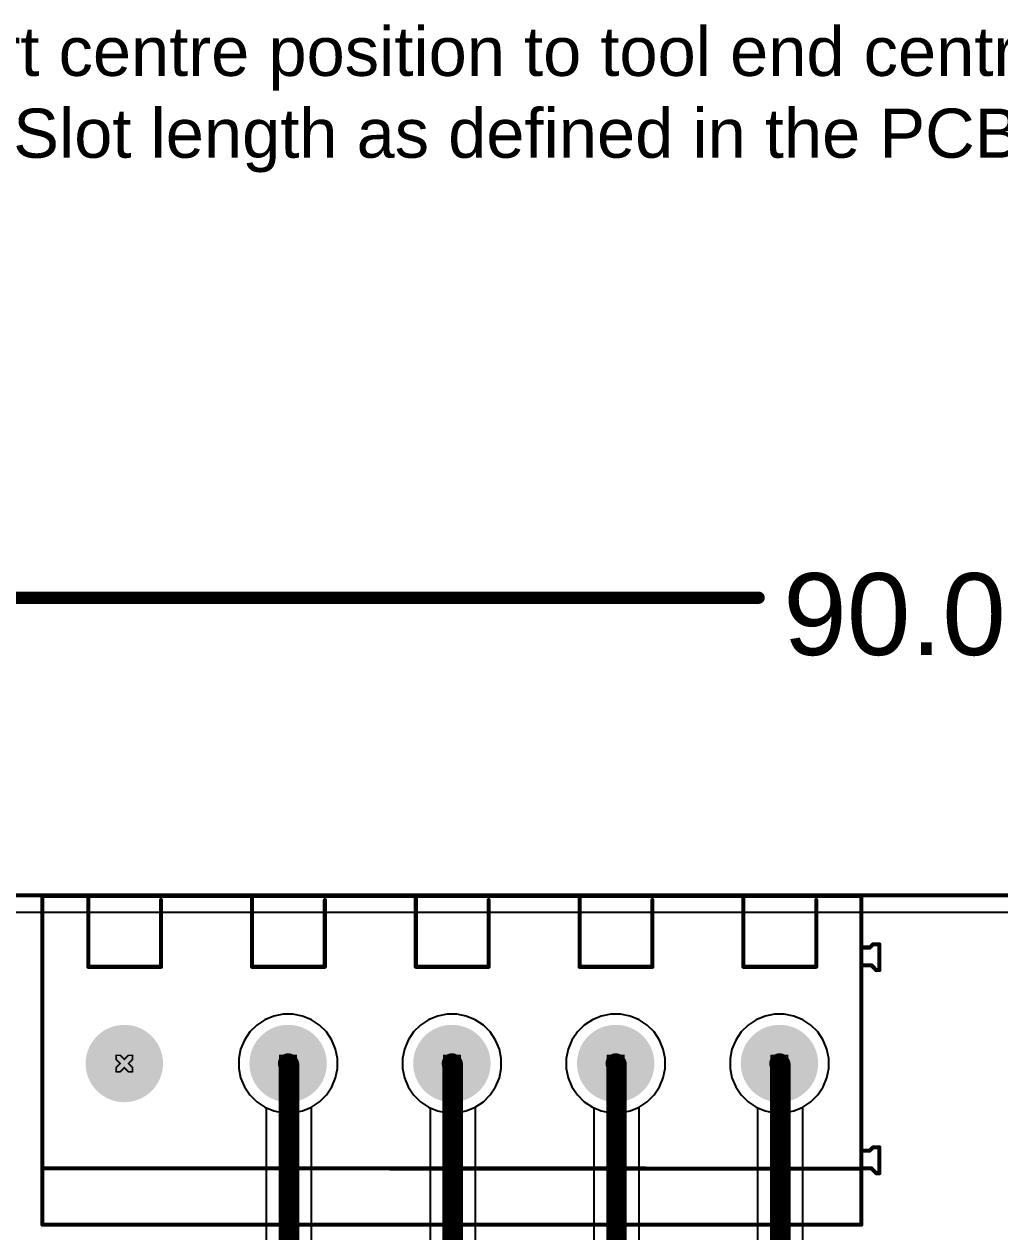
# Model space of a CAD drawing. Header units: inches. Extents: x -3 to 195, y 0 to 199.
# Drawn here: x 0.49 to 1.681, y 4.313 to 5.788 of the extents above; entities that cross this region are included whole.
import ezdxf

# ---------------------------------------------------------------- set-up
doc = ezdxf.new("R2010")
doc.units = ezdxf.units.IN
doc.header["$MEASUREMENT"] = 0
for name, color, linetype in [('Board Outline', 216, 'Continuous'), ('Bottom Layer', 5, 'Continuous'), ('Bottom Solder', 6, 'Continuous'), ('Dimensions', 6, 'Continuous'), ('Drill Drawing', 1, 'Continuous'), ('Multi-Layer', 9, 'Continuous'), ('Pad Holes', 156, 'Continuous'), ('Top Layer', 1, 'Continuous'), ('Top Overlay', 2, 'Continuous'), ('Top Solder', 216, 'Continuous')]:
    doc.layers.add(name, color=color, linetype=linetype)
doc.styles.add('Arial', font='', dxfattribs={"height": 0.2})
doc.styles.get('Arial').set_extended_font_data('Arial')

# ---------------------------------------------------------------- blocks, each defined once
blk = doc.blocks.new('DB128V_5_08_5P_GN_S_4')
at = {"layer": 'Bottom Layer'}
h = blk.add_hatch(color=5, dxfattribs=at)
edge = h.paths.add_edge_path()
edge.add_arc((-0.4, 0), 0.045276, 0, 360)
h = blk.add_hatch(color=5, dxfattribs=at)
edge = h.paths.add_edge_path()
edge.add_arc((-0.2, 0), 0.045276, 0, 360)
h = blk.add_hatch(color=5, dxfattribs=at)
edge = h.paths.add_edge_path()
edge.add_arc((0, 0), 0.045276, 0, 360)
h = blk.add_hatch(color=5, dxfattribs=at)
edge = h.paths.add_edge_path()
edge.add_arc((0.2, 0), 0.045276, 0, 360)
h = blk.add_hatch(color=5, dxfattribs=at)
edge = h.paths.add_edge_path()
edge.add_arc((0.4, 0), 0.045276, 0, 360)
at = {"layer": 'Bottom Solder'}
h = blk.add_hatch(color=6, dxfattribs=at)
edge = h.paths.add_edge_path()
edge.add_arc((-0.4, 0), 0.047245, 0, 360)
h = blk.add_hatch(color=6, dxfattribs=at)
edge = h.paths.add_edge_path()
edge.add_arc((-0.2, 0), 0.047245, 0, 360)
h = blk.add_hatch(color=6, dxfattribs=at)
edge = h.paths.add_edge_path()
edge.add_arc((0, 0), 0.047245, 0, 360)
h = blk.add_hatch(color=6, dxfattribs=at)
edge = h.paths.add_edge_path()
edge.add_arc((0.2, 0), 0.047245, 0, 360)
h = blk.add_hatch(color=6, dxfattribs=at)
edge = h.paths.add_edge_path()
edge.add_arc((0.4, 0), 0.047245, 0, 360)
at = {"layer": 'Multi-Layer'}
h = blk.add_hatch(color=9, dxfattribs=at)
edge = h.paths.add_edge_path()
edge.add_arc((-0.4, 0), 0.045276, 0, 360)
h = blk.add_hatch(color=9, dxfattribs=at)
edge = h.paths.add_edge_path()
edge.add_arc((-0.2, 0), 0.045276, 0, 360)
h = blk.add_hatch(color=9, dxfattribs=at)
edge = h.paths.add_edge_path()
edge.add_arc((0, 0), 0.045276, 0, 360)
h = blk.add_hatch(color=9, dxfattribs=at)
edge = h.paths.add_edge_path()
edge.add_arc((0.2, 0), 0.045276, 0, 360)
h = blk.add_hatch(color=9, dxfattribs=at)
edge = h.paths.add_edge_path()
edge.add_arc((0.4, 0), 0.045276, 0, 360)
at = {"layer": 'Pad Holes'}
h = blk.add_hatch(color=7, dxfattribs=at)
edge = h.paths.add_edge_path()
edge.add_arc((-0.4, 0), 0.029528, 0, 360)
h = blk.add_hatch(color=7, dxfattribs=at)
edge = h.paths.add_edge_path()
edge.add_arc((-0.2, 0), 0.029528, 0, 360)
h = blk.add_hatch(color=7, dxfattribs=at)
edge = h.paths.add_edge_path()
edge.add_arc((0, 0), 0.029528, 0, 360)
h = blk.add_hatch(color=7, dxfattribs=at)
edge = h.paths.add_edge_path()
edge.add_arc((0.2, 0), 0.029528, 0, 360)
h = blk.add_hatch(color=7, dxfattribs=at)
edge = h.paths.add_edge_path()
edge.add_arc((0.4, 0), 0.029528, 0, 360)
at = {"layer": 'Top Layer'}
h = blk.add_hatch(color=1, dxfattribs=at)
edge = h.paths.add_edge_path()
edge.add_arc((-0.4, 0), 0.045276, 0, 360)
h = blk.add_hatch(color=1, dxfattribs=at)
edge = h.paths.add_edge_path()
edge.add_arc((-0.2, 0), 0.045276, 0, 360)
h = blk.add_hatch(color=1, dxfattribs=at)
edge = h.paths.add_edge_path()
edge.add_arc((0, 0), 0.045276, 0, 360)
h = blk.add_hatch(color=1, dxfattribs=at)
edge = h.paths.add_edge_path()
edge.add_arc((0.2, 0), 0.045276, 0, 360)
h = blk.add_hatch(color=1, dxfattribs=at)
edge = h.paths.add_edge_path()
edge.add_arc((0.4, 0), 0.045276, 0, 360)
at = {"layer": 'Top Solder'}
h = blk.add_hatch(color=216, dxfattribs=at)
edge = h.paths.add_edge_path()
edge.add_arc((-0.4, 0), 0.047245, 0, 360)
h = blk.add_hatch(color=216, dxfattribs=at)
edge = h.paths.add_edge_path()
edge.add_arc((-0.2, 0), 0.047245, 0, 360)
h = blk.add_hatch(color=216, dxfattribs=at)
edge = h.paths.add_edge_path()
edge.add_arc((0, 0), 0.047245, 0, 360)
h = blk.add_hatch(color=216, dxfattribs=at)
edge = h.paths.add_edge_path()
edge.add_arc((0.2, 0), 0.047245, 0, 360)
h = blk.add_hatch(color=216, dxfattribs=at)
edge = h.paths.add_edge_path()
edge.add_arc((0.4, 0), 0.047245, 0, 360)
at = {"layer": 'Top Overlay'}
for points in [[(0.5, 0.196851, 0.005, 0.005, 0), (-0.5, 0.196851, 0.005, 0.005, 0)], [(-0.5, 0.19685, 0.005, 0.005, 0), (-0.5, -0.204725, 0.005, 0.005, 0)], [(0.5, 0.196851, 0.005, 0.005, 0), (0.5, -0.204724, 0.005, 0.005, 0)], [(-0.5181, 0.1339, 0.005, 0.005, 0), (-0.522, 0.1339, 0.005, 0.005, 0)], [(-0.522, 0.1339, 0.005, 0.005, 0), (-0.522, 0.1024, 0.005, 0.005, 0)], [(-0.5124, 0.1281, 0.005, 0.005, 0), (-0.5181, 0.1339, 0.005, 0.005, 0)], [(-0.5, 0.1281, 0.005, 0.005, 0), (-0.5124, 0.1281, 0.005, 0.005, 0)], [(0.499607, 0.127978, 0.005, 0.005, 0), (-0.500393, 0.128346, 0.005, 0.005, 0)], [(-0.5142, 0.1024, 0.005, 0.005, 0), (-0.522, 0.1024, 0.005, 0.005, 0)], [(-0.510237, 0.106299, 0.005, 0.005, 0), (-0.5142, 0.1024, 0.005, 0.005, 0)], [(-0.5, 0.1063, 0.005, 0.005, 0), (-0.510237, 0.106299, 0.005, 0.005, 0)], [(-0.5181, -0.114068, 0.005, 0.005, 0), (-0.522, -0.114068, 0.005, 0.005, 0)], [(-0.522, -0.114068, 0.005, 0.005, 0), (-0.522, -0.145568, 0.005, 0.005, 0)], [(-0.5124, -0.119868, 0.005, 0.005, 0), (-0.5181, -0.114068, 0.005, 0.005, 0)], [(-0.5, -0.119868, 0.005, 0.005, 0), (-0.5124, -0.119868, 0.005, 0.005, 0)], [(-0.444881, -0.11811, 0.005, 0.005, 0), (-0.444881, -0.199606, 0.005, 0.005, 0)], [(-0.355905, -0.11811, 0.005, 0.005, 0), (-0.444881, -0.11811, 0.005, 0.005, 0)], [(-0.355905, -0.11811, 0.005, 0.005, 0), (-0.355905, -0.204724, 0.005, 0.005, 0)], [(-0.244881, -0.11811, 0.005, 0.005, 0), (-0.244881, -0.199606, 0.005, 0.005, 0)], [(-0.155905, -0.11811, 0.005, 0.005, 0), (-0.244881, -0.11811, 0.005, 0.005, 0)], [(-0.155905, -0.11811, 0.005, 0.005, 0), (-0.155905, -0.204724, 0.005, 0.005, 0)], [(-0.044878, -0.11811, 0.005, 0.005, 0), (-0.044878, -0.199606, 0.005, 0.005, 0)], [(0.044098, -0.11811, 0.005, 0.005, 0), (-0.044878, -0.11811, 0.005, 0.005, 0)], [(0.044098, -0.11811, 0.005, 0.005, 0), (0.044098, -0.204724, 0.005, 0.005, 0)], [(0.155119, -0.11811, 0.005, 0.005, 0), (0.155119, -0.199606, 0.005, 0.005, 0)], [(0.244095, -0.11811, 0.005, 0.005, 0), (0.155119, -0.11811, 0.005, 0.005, 0)], [(0.244095, -0.11811, 0.005, 0.005, 0), (0.244095, -0.204724, 0.005, 0.005, 0)], [(0.35512, -0.11811, 0.005, 0.005, 0), (0.35512, -0.199606, 0.005, 0.005, 0)], [(0.444096, -0.11811, 0.005, 0.005, 0), (0.35512, -0.11811, 0.005, 0.005, 0)], [(0.444096, -0.11811, 0.005, 0.005, 0), (0.444096, -0.204724, 0.005, 0.005, 0)], [(-0.5142, -0.145568, 0.005, 0.005, 0), (-0.522, -0.145568, 0.005, 0.005, 0)], [(-0.510237, -0.141669, 0.005, 0.005, 0), (-0.5142, -0.145568, 0.005, 0.005, 0)], [(-0.5, -0.141668, 0.005, 0.005, 0), (-0.510237, -0.141669, 0.005, 0.005, 0)], [(-0.5, -0.141668, 0.005, 0.005, 0), (-0.502363, -0.141732, 0.005, 0.005, 0)], [(0.5, -0.204724, 0.005, 0.005, 0), (-0.5, -0.204724, 0.005, 0.005, 0)]]:
    blk.add_lwpolyline(points, format="xyseb", dxfattribs=at)
for points in [[(-0.50125, 0.196851, 0.0025, 0.0025, 1), (-0.49875, 0.196851, 0.0025, 0.0025, 1)], [(-0.50125, 0.19685, 0.0025, 0.0025, 1), (-0.49875, 0.19685, 0.0025, 0.0025, 1)], [(0.49875, 0.196851, 0.0025, 0.0025, 1), (0.50125, 0.196851, 0.0025, 0.0025, 1)], [(0.49875, 0.196851, 0.0025, 0.0025, 1), (0.50125, 0.196851, 0.0025, 0.0025, 1)], [(-0.52325, 0.1339, 0.0025, 0.0025, 1), (-0.52075, 0.1339, 0.0025, 0.0025, 1)], [(-0.52325, 0.1339, 0.0025, 0.0025, 1), (-0.52075, 0.1339, 0.0025, 0.0025, 1)], [(-0.51935, 0.1339, 0.0025, 0.0025, 1), (-0.51685, 0.1339, 0.0025, 0.0025, 1)], [(-0.51935, 0.1339, 0.0025, 0.0025, 1), (-0.51685, 0.1339, 0.0025, 0.0025, 1)], [(-0.51365, 0.1281, 0.0025, 0.0025, 1), (-0.51115, 0.1281, 0.0025, 0.0025, 1)], [(-0.51365, 0.1281, 0.0025, 0.0025, 1), (-0.51115, 0.1281, 0.0025, 0.0025, 1)], [(-0.501643, 0.128346, 0.0025, 0.0025, 1), (-0.499143, 0.128346, 0.0025, 0.0025, 1)], [(-0.50125, 0.1281, 0.0025, 0.0025, 1), (-0.49875, 0.1281, 0.0025, 0.0025, 1)], [(0.498357, 0.127978, 0.0025, 0.0025, 1), (0.500857, 0.127978, 0.0025, 0.0025, 1)], [(-0.52325, 0.1024, 0.0025, 0.0025, 1), (-0.52075, 0.1024, 0.0025, 0.0025, 1)], [(-0.52325, 0.1024, 0.0025, 0.0025, 1), (-0.52075, 0.1024, 0.0025, 0.0025, 1)], [(-0.51545, 0.1024, 0.0025, 0.0025, 1), (-0.51295, 0.1024, 0.0025, 0.0025, 1)], [(-0.51545, 0.1024, 0.0025, 0.0025, 1), (-0.51295, 0.1024, 0.0025, 0.0025, 1)], [(-0.511487, 0.106299, 0.0025, 0.0025, 1), (-0.508987, 0.106299, 0.0025, 0.0025, 1)], [(-0.511487, 0.106299, 0.0025, 0.0025, 1), (-0.508987, 0.106299, 0.0025, 0.0025, 1)], [(-0.50125, 0.1063, 0.0025, 0.0025, 1), (-0.49875, 0.1063, 0.0025, 0.0025, 1)], [(-0.52325, -0.114068, 0.0025, 0.0025, 1), (-0.52075, -0.114068, 0.0025, 0.0025, 1)], [(-0.52325, -0.114068, 0.0025, 0.0025, 1), (-0.52075, -0.114068, 0.0025, 0.0025, 1)], [(-0.51935, -0.114068, 0.0025, 0.0025, 1), (-0.51685, -0.114068, 0.0025, 0.0025, 1)], [(-0.51935, -0.114068, 0.0025, 0.0025, 1), (-0.51685, -0.114068, 0.0025, 0.0025, 1)], [(-0.51365, -0.119868, 0.0025, 0.0025, 1), (-0.51115, -0.119868, 0.0025, 0.0025, 1)], [(-0.51365, -0.119868, 0.0025, 0.0025, 1), (-0.51115, -0.119868, 0.0025, 0.0025, 1)], [(-0.50125, -0.119868, 0.0025, 0.0025, 1), (-0.49875, -0.119868, 0.0025, 0.0025, 1)], [(-0.446131, -0.11811, 0.0025, 0.0025, 1), (-0.443631, -0.11811, 0.0025, 0.0025, 1)], [(-0.446131, -0.11811, 0.0025, 0.0025, 1), (-0.443631, -0.11811, 0.0025, 0.0025, 1)], [(-0.357155, -0.11811, 0.0025, 0.0025, 1), (-0.354655, -0.11811, 0.0025, 0.0025, 1)], [(-0.357155, -0.11811, 0.0025, 0.0025, 1), (-0.354655, -0.11811, 0.0025, 0.0025, 1)], [(-0.246131, -0.11811, 0.0025, 0.0025, 1), (-0.243631, -0.11811, 0.0025, 0.0025, 1)], [(-0.246131, -0.11811, 0.0025, 0.0025, 1), (-0.243631, -0.11811, 0.0025, 0.0025, 1)], [(-0.157155, -0.11811, 0.0025, 0.0025, 1), (-0.154655, -0.11811, 0.0025, 0.0025, 1)], [(-0.157155, -0.11811, 0.0025, 0.0025, 1), (-0.154655, -0.11811, 0.0025, 0.0025, 1)], [(-0.046128, -0.11811, 0.0025, 0.0025, 1), (-0.043628, -0.11811, 0.0025, 0.0025, 1)], [(-0.046128, -0.11811, 0.0025, 0.0025, 1), (-0.043628, -0.11811, 0.0025, 0.0025, 1)], [(0.042848, -0.11811, 0.0025, 0.0025, 1), (0.045348, -0.11811, 0.0025, 0.0025, 1)], [(0.042848, -0.11811, 0.0025, 0.0025, 1), (0.045348, -0.11811, 0.0025, 0.0025, 1)], [(0.153869, -0.11811, 0.0025, 0.0025, 1), (0.156369, -0.11811, 0.0025, 0.0025, 1)], [(0.153869, -0.11811, 0.0025, 0.0025, 1), (0.156369, -0.11811, 0.0025, 0.0025, 1)], [(0.242845, -0.11811, 0.0025, 0.0025, 1), (0.245345, -0.11811, 0.0025, 0.0025, 1)], [(0.242845, -0.11811, 0.0025, 0.0025, 1), (0.245345, -0.11811, 0.0025, 0.0025, 1)], [(0.35387, -0.11811, 0.0025, 0.0025, 1), (0.35637, -0.11811, 0.0025, 0.0025, 1)], [(0.35387, -0.11811, 0.0025, 0.0025, 1), (0.35637, -0.11811, 0.0025, 0.0025, 1)], [(0.442846, -0.11811, 0.0025, 0.0025, 1), (0.445346, -0.11811, 0.0025, 0.0025, 1)], [(0.442846, -0.11811, 0.0025, 0.0025, 1), (0.445346, -0.11811, 0.0025, 0.0025, 1)], [(-0.52325, -0.145568, 0.0025, 0.0025, 1), (-0.52075, -0.145568, 0.0025, 0.0025, 1)], [(-0.52325, -0.145568, 0.0025, 0.0025, 1), (-0.52075, -0.145568, 0.0025, 0.0025, 1)], [(-0.51545, -0.145568, 0.0025, 0.0025, 1), (-0.51295, -0.145568, 0.0025, 0.0025, 1)], [(-0.51545, -0.145568, 0.0025, 0.0025, 1), (-0.51295, -0.145568, 0.0025, 0.0025, 1)], [(-0.511487, -0.141669, 0.0025, 0.0025, 1), (-0.508987, -0.141669, 0.0025, 0.0025, 1)], [(-0.511487, -0.141669, 0.0025, 0.0025, 1), (-0.508987, -0.141669, 0.0025, 0.0025, 1)], [(-0.503613, -0.141732, 0.0025, 0.0025, 1), (-0.501113, -0.141732, 0.0025, 0.0025, 1)], [(-0.50125, -0.141668, 0.0025, 0.0025, 1), (-0.49875, -0.141668, 0.0025, 0.0025, 1)], [(-0.50125, -0.141668, 0.0025, 0.0025, 1), (-0.49875, -0.141668, 0.0025, 0.0025, 1)], [(-0.50125, -0.204724, 0.0025, 0.0025, 1), (-0.49875, -0.204724, 0.0025, 0.0025, 1)], [(-0.50125, -0.204725, 0.0025, 0.0025, 1), (-0.49875, -0.204725, 0.0025, 0.0025, 1)], [(-0.446131, -0.199606, 0.0025, 0.0025, 1), (-0.443631, -0.199606, 0.0025, 0.0025, 1)], [(-0.357155, -0.204724, 0.0025, 0.0025, 1), (-0.354655, -0.204724, 0.0025, 0.0025, 1)], [(-0.246131, -0.199606, 0.0025, 0.0025, 1), (-0.243631, -0.199606, 0.0025, 0.0025, 1)], [(-0.157155, -0.204724, 0.0025, 0.0025, 1), (-0.154655, -0.204724, 0.0025, 0.0025, 1)], [(-0.046128, -0.199606, 0.0025, 0.0025, 1), (-0.043628, -0.199606, 0.0025, 0.0025, 1)], [(0.042848, -0.204724, 0.0025, 0.0025, 1), (0.045348, -0.204724, 0.0025, 0.0025, 1)], [(0.153869, -0.199606, 0.0025, 0.0025, 1), (0.156369, -0.199606, 0.0025, 0.0025, 1)], [(0.242845, -0.204724, 0.0025, 0.0025, 1), (0.245345, -0.204724, 0.0025, 0.0025, 1)], [(0.35387, -0.199606, 0.0025, 0.0025, 1), (0.35637, -0.199606, 0.0025, 0.0025, 1)], [(0.442846, -0.204724, 0.0025, 0.0025, 1), (0.445346, -0.204724, 0.0025, 0.0025, 1)], [(0.49875, -0.204724, 0.0025, 0.0025, 1), (0.50125, -0.204724, 0.0025, 0.0025, 1)], [(0.49875, -0.204724, 0.0025, 0.0025, 1), (0.50125, -0.204724, 0.0025, 0.0025, 1)]]:
    blk.add_lwpolyline(points, format="xyseb", close=True, dxfattribs=at)

msp = doc.modelspace()

# ---------------------------------------------------------------- linework, layer by layer
at = {"layer": 'Board Outline'}
msp.add_lwpolyline([(0, 4.7244, 0.005, 0.005, 0), (3.5433, 4.7244, 0.005, 0.005, 0)], format="xyseb", dxfattribs=at)
at = {"layer": 'Bottom Layer'}
for p, q in [((0.3415, 4.704), (3.1989, 4.704)), ((0.7836, 4.5725), (0.7738, 4.5659)), ((0.7946, 4.577), (0.7836, 4.5725)), ((0.8063, 4.5793), (0.7946, 4.577)), ((0.8181, 4.5793), (0.8063, 4.5793)), ((0.8298, 4.577), (0.8181, 4.5793)), ((0.8408, 4.5725), (0.8298, 4.577)), ((0.8506, 4.5659), (0.8408, 4.5725)), ((0.9837, 4.5725), (0.9738, 4.5659)), ((0.9946, 4.577), (0.9837, 4.5725)), ((1.0063, 4.5793), (0.9946, 4.577)), ((1.0181, 4.5793), (1.0063, 4.5793)), ((1.0298, 4.577), (1.0181, 4.5793)), ((1.0408, 4.5725), (1.0298, 4.577)), ((1.0506, 4.5659), (1.0408, 4.5725)), ((1.1837, 4.5725), (1.1738, 4.5659)), ((1.1946, 4.577), (1.1837, 4.5725)), ((1.2063, 4.5793), (1.1946, 4.577)), ((1.2181, 4.5793), (1.2063, 4.5793)), ((1.2298, 4.577), (1.2181, 4.5793)), ((1.2408, 4.5725), (1.2298, 4.577)), ((1.2506, 4.5659), (1.2408, 4.5725)), ((1.3837, 4.5725), (1.3738, 4.5659)), ((1.3946, 4.577), (1.3837, 4.5725)), ((1.4063, 4.5793), (1.3946, 4.577)), ((1.4181, 4.5793), (1.4063, 4.5793)), ((1.4298, 4.577), (1.4181, 4.5793)), ((1.4408, 4.5725), (1.4298, 4.577)), ((1.4506, 4.5659), (1.4408, 4.5725)), ((0.7654, 4.5575), (0.7588, 4.5476)), ((0.7738, 4.5659), (0.7654, 4.5575)), ((0.859, 4.5575), (0.8506, 4.5659)), ((0.8656, 4.5476), (0.859, 4.5575)), ((0.9654, 4.5575), (0.9588, 4.5476)), ((0.9738, 4.5659), (0.9654, 4.5575)), ((1.059, 4.5575), (1.0506, 4.5659)), ((1.0656, 4.5476), (1.059, 4.5575)), ((1.1654, 4.5575), (1.1588, 4.5476)), ((1.1738, 4.5659), (1.1654, 4.5575)), ((1.259, 4.5575), (1.2506, 4.5659)), ((1.2656, 4.5476), (1.259, 4.5575)), ((1.3654, 4.5575), (1.3588, 4.5476)), ((1.3738, 4.5659), (1.3654, 4.5575)), ((1.459, 4.5575), (1.4506, 4.5659)), ((1.4656, 4.5476), (1.459, 4.5575)), ((0.7588, 4.5476), (0.7542, 4.5366)), ((0.8702, 4.5366), (0.8656, 4.5476)), ((0.9588, 4.5476), (0.9542, 4.5366)), ((1.0702, 4.5366), (1.0656, 4.5476)), ((1.1588, 4.5476), (1.1542, 4.5366)), ((1.2702, 4.5366), (1.2656, 4.5476)), ((1.3588, 4.5476), (1.3542, 4.5366)), ((1.4702, 4.5366), (1.4656, 4.5476)), ((0.7542, 4.5366), (0.7519, 4.525)), ((0.8725, 4.525), (0.8702, 4.5366)), ((0.9542, 4.5366), (0.9519, 4.525)), ((1.0725, 4.525), (1.0702, 4.5366)), ((1.1542, 4.5366), (1.1519, 4.525)), ((1.2725, 4.525), (1.2702, 4.5366)), ((1.3542, 4.5366), (1.3519, 4.525)), ((1.4725, 4.525), (1.4702, 4.5366)), ((0.7519, 4.525), (0.7519, 4.5131)), ((0.7519, 4.5131), (0.7542, 4.5015)), ((0.8702, 4.5015), (0.8725, 4.5131)), ((0.8725, 4.5131), (0.8725, 4.525)), ((0.9519, 4.525), (0.9519, 4.5131)), ((0.9519, 4.5131), (0.9542, 4.5015)), ((1.0702, 4.5015), (1.0725, 4.5131)), ((1.0725, 4.5131), (1.0725, 4.525)), ((1.1519, 4.525), (1.1519, 4.5131)), ((1.1519, 4.5131), (1.1542, 4.5015)), ((1.2702, 4.5015), (1.2725, 4.5131)), ((1.2725, 4.5131), (1.2725, 4.525)), ((1.3519, 4.525), (1.3519, 4.5131)), ((1.3519, 4.5131), (1.3542, 4.5015)), ((1.4702, 4.5015), (1.4725, 4.5131)), ((1.4725, 4.5131), (1.4725, 4.525)), ((0.7542, 4.5015), (0.7588, 4.4905)), ((0.8656, 4.4905), (0.8702, 4.5015)), ((0.9542, 4.5015), (0.9588, 4.4905)), ((1.0656, 4.4905), (1.0702, 4.5015)), ((1.1542, 4.5015), (1.1588, 4.4905)), ((1.2656, 4.4905), (1.2702, 4.5015)), ((1.3542, 4.5015), (1.3588, 4.4905)), ((1.4656, 4.4905), (1.4702, 4.5015)), ((0.7588, 4.4905), (0.7654, 4.4806)), ((0.859, 4.4806), (0.8656, 4.4905)), ((0.9588, 4.4905), (0.9654, 4.4806)), ((1.059, 4.4806), (1.0656, 4.4905)), ((1.1588, 4.4905), (1.1654, 4.4806)), ((1.259, 4.4806), (1.2656, 4.4905)), ((1.3588, 4.4905), (1.3654, 4.4806)), ((1.459, 4.4806), (1.4656, 4.4905)), ((0.7654, 4.4806), (0.7738, 4.4722)), ((0.7738, 4.4722), (0.7836, 4.4656)), ((0.8408, 4.4656), (0.8506, 4.4722)), ((0.8506, 4.4722), (0.859, 4.4806)), ((0.9654, 4.4806), (0.9738, 4.4722)), ((0.9738, 4.4722), (0.9837, 4.4656)), ((1.0408, 4.4656), (1.0506, 4.4722)), ((1.0506, 4.4722), (1.059, 4.4806)), ((1.1654, 4.4806), (1.1738, 4.4722)), ((1.1738, 4.4722), (1.1837, 4.4656)), ((1.2408, 4.4656), (1.2506, 4.4722)), ((1.2506, 4.4722), (1.259, 4.4806)), ((1.3654, 4.4806), (1.3738, 4.4722)), ((1.3738, 4.4722), (1.3837, 4.4656)), ((1.4408, 4.4656), (1.4506, 4.4722)), ((1.4506, 4.4722), (1.459, 4.4806)), ((0.7836, 4.4656), (0.7946, 4.4611)), ((0.7946, 4.4611), (0.8063, 4.4588)), ((0.8063, 4.4588), (0.8181, 4.4588)), ((0.8181, 4.4588), (0.8298, 4.4611)), ((0.8298, 4.4611), (0.8408, 4.4656)), ((0.9837, 4.4656), (0.9946, 4.4611)), ((0.9946, 4.4611), (1.0063, 4.4588)), ((1.0063, 4.4588), (1.0181, 4.4588)), ((1.0181, 4.4588), (1.0298, 4.4611)), ((1.0298, 4.4611), (1.0408, 4.4656)), ((1.1837, 4.4656), (1.1946, 4.4611)), ((1.1946, 4.4611), (1.2063, 4.4588)), ((1.2063, 4.4588), (1.2181, 4.4588)), ((1.2181, 4.4588), (1.2298, 4.4611)), ((1.2298, 4.4611), (1.2408, 4.4656)), ((1.3837, 4.4656), (1.3946, 4.4611)), ((1.3946, 4.4611), (1.4063, 4.4588)), ((1.4063, 4.4588), (1.4181, 4.4588)), ((1.4181, 4.4588), (1.4298, 4.4611)), ((1.4298, 4.4611), (1.4408, 4.4656))]:
    msp.add_line(p, q, dxfattribs=at)
at = {"layer": 'Dimensions'}
msp.add_lwpolyline([(0, 5.0878, 0.015, 0.015, 0), (1.3868, 5.0878, 0.015, 0.015, 0)], format="xyseb", dxfattribs=at)
msp.add_lwpolyline([(1.383, 5.0878, 0.0075, 0.0075, 1), (1.3905, 5.0878, 0.0075, 0.0075, 1)], format="xyseb", close=True, dxfattribs=at)
at = {"layer": 'Drill Drawing'}
for points in [[(0.6022, 4.524, 0.002, 0.002, 0), (0.6022, 4.529, 0.002, 0.002, 0)], [(0.6022, 4.529, 0.002, 0.002, 0), (0.6072, 4.529, 0.002, 0.002, 0)], [(0.6072, 4.529, 0.002, 0.002, 0), (0.6122, 4.524, 0.002, 0.002, 0)], [(0.6122, 4.524, 0.002, 0.002, 0), (0.6172, 4.529, 0.002, 0.002, 0)], [(0.6172, 4.529, 0.002, 0.002, 0), (0.6222, 4.529, 0.002, 0.002, 0)], [(0.6222, 4.524, 0.002, 0.002, 0), (0.6222, 4.529, 0.002, 0.002, 0)], [(0.8022, 4.524, 0.002, 0.002, 0), (0.8022, 4.529, 0.002, 0.002, 0)], [(0.8022, 4.529, 0.002, 0.002, 0), (0.8072, 4.529, 0.002, 0.002, 0)], [(0.8072, 4.529, 0.002, 0.002, 0), (0.8122, 4.524, 0.002, 0.002, 0)], [(0.8122, 4.524, 0.002, 0.002, 0), (0.8172, 4.529, 0.002, 0.002, 0)], [(0.8172, 4.529, 0.002, 0.002, 0), (0.8222, 4.529, 0.002, 0.002, 0)], [(0.8222, 4.524, 0.002, 0.002, 0), (0.8222, 4.529, 0.002, 0.002, 0)], [(1.0022, 4.524, 0.002, 0.002, 0), (1.0022, 4.529, 0.002, 0.002, 0)], [(1.0022, 4.529, 0.002, 0.002, 0), (1.0072, 4.529, 0.002, 0.002, 0)], [(1.0072, 4.529, 0.002, 0.002, 0), (1.0122, 4.524, 0.002, 0.002, 0)], [(1.0122, 4.524, 0.002, 0.002, 0), (1.0172, 4.529, 0.002, 0.002, 0)], [(1.0172, 4.529, 0.002, 0.002, 0), (1.0222, 4.529, 0.002, 0.002, 0)], [(1.0222, 4.524, 0.002, 0.002, 0), (1.0222, 4.529, 0.002, 0.002, 0)], [(1.2022, 4.524, 0.002, 0.002, 0), (1.2022, 4.529, 0.002, 0.002, 0)], [(1.2022, 4.529, 0.002, 0.002, 0), (1.2072, 4.529, 0.002, 0.002, 0)], [(1.2072, 4.529, 0.002, 0.002, 0), (1.2122, 4.524, 0.002, 0.002, 0)], [(1.2122, 4.524, 0.002, 0.002, 0), (1.2172, 4.529, 0.002, 0.002, 0)], [(1.2172, 4.529, 0.002, 0.002, 0), (1.2222, 4.529, 0.002, 0.002, 0)], [(1.2222, 4.524, 0.002, 0.002, 0), (1.2222, 4.529, 0.002, 0.002, 0)], [(1.4022, 4.524, 0.002, 0.002, 0), (1.4022, 4.529, 0.002, 0.002, 0)], [(1.4022, 4.529, 0.002, 0.002, 0), (1.4072, 4.529, 0.002, 0.002, 0)], [(1.4072, 4.529, 0.002, 0.002, 0), (1.4122, 4.524, 0.002, 0.002, 0)], [(1.4122, 4.524, 0.002, 0.002, 0), (1.4172, 4.529, 0.002, 0.002, 0)], [(1.4172, 4.529, 0.002, 0.002, 0), (1.4222, 4.529, 0.002, 0.002, 0)], [(1.4222, 4.524, 0.002, 0.002, 0), (1.4222, 4.529, 0.002, 0.002, 0)], [(0.6022, 4.524, 0.002, 0.002, 0), (0.6072, 4.519, 0.002, 0.002, 0)], [(0.6022, 4.514, 0.002, 0.002, 0), (0.6072, 4.519, 0.002, 0.002, 0)], [(0.6022, 4.509, 0.002, 0.002, 0), (0.6022, 4.514, 0.002, 0.002, 0)], [(0.6072, 4.509, 0.002, 0.002, 0), (0.6122, 4.514, 0.002, 0.002, 0)], [(0.6122, 4.514, 0.002, 0.002, 0), (0.6172, 4.509, 0.002, 0.002, 0)], [(0.6172, 4.519, 0.002, 0.002, 0), (0.6222, 4.524, 0.002, 0.002, 0)], [(0.6172, 4.519, 0.002, 0.002, 0), (0.6222, 4.514, 0.002, 0.002, 0)], [(0.6222, 4.509, 0.002, 0.002, 0), (0.6222, 4.514, 0.002, 0.002, 0)], [(0.8022, 4.524, 0.002, 0.002, 0), (0.8072, 4.519, 0.002, 0.002, 0)], [(0.8022, 4.514, 0.002, 0.002, 0), (0.8072, 4.519, 0.002, 0.002, 0)], [(0.8022, 4.509, 0.002, 0.002, 0), (0.8022, 4.514, 0.002, 0.002, 0)], [(0.8072, 4.509, 0.002, 0.002, 0), (0.8122, 4.514, 0.002, 0.002, 0)], [(0.8122, 4.514, 0.002, 0.002, 0), (0.8172, 4.509, 0.002, 0.002, 0)], [(0.8172, 4.519, 0.002, 0.002, 0), (0.8222, 4.524, 0.002, 0.002, 0)], [(0.8172, 4.519, 0.002, 0.002, 0), (0.8222, 4.514, 0.002, 0.002, 0)], [(0.8222, 4.509, 0.002, 0.002, 0), (0.8222, 4.514, 0.002, 0.002, 0)], [(1.0022, 4.524, 0.002, 0.002, 0), (1.0072, 4.519, 0.002, 0.002, 0)], [(1.0022, 4.514, 0.002, 0.002, 0), (1.0072, 4.519, 0.002, 0.002, 0)], [(1.0022, 4.509, 0.002, 0.002, 0), (1.0022, 4.514, 0.002, 0.002, 0)], [(1.0072, 4.509, 0.002, 0.002, 0), (1.0122, 4.514, 0.002, 0.002, 0)], [(1.0122, 4.514, 0.002, 0.002, 0), (1.0172, 4.509, 0.002, 0.002, 0)], [(1.0172, 4.519, 0.002, 0.002, 0), (1.0222, 4.524, 0.002, 0.002, 0)], [(1.0172, 4.519, 0.002, 0.002, 0), (1.0222, 4.514, 0.002, 0.002, 0)], [(1.0222, 4.509, 0.002, 0.002, 0), (1.0222, 4.514, 0.002, 0.002, 0)], [(1.2022, 4.524, 0.002, 0.002, 0), (1.2072, 4.519, 0.002, 0.002, 0)], [(1.2022, 4.514, 0.002, 0.002, 0), (1.2072, 4.519, 0.002, 0.002, 0)], [(1.2022, 4.509, 0.002, 0.002, 0), (1.2022, 4.514, 0.002, 0.002, 0)], [(1.2072, 4.509, 0.002, 0.002, 0), (1.2122, 4.514, 0.002, 0.002, 0)], [(1.2122, 4.514, 0.002, 0.002, 0), (1.2172, 4.509, 0.002, 0.002, 0)], [(1.2172, 4.519, 0.002, 0.002, 0), (1.2222, 4.524, 0.002, 0.002, 0)], [(1.2172, 4.519, 0.002, 0.002, 0), (1.2222, 4.514, 0.002, 0.002, 0)], [(1.2222, 4.509, 0.002, 0.002, 0), (1.2222, 4.514, 0.002, 0.002, 0)], [(1.4022, 4.524, 0.002, 0.002, 0), (1.4072, 4.519, 0.002, 0.002, 0)], [(1.4022, 4.514, 0.002, 0.002, 0), (1.4072, 4.519, 0.002, 0.002, 0)], [(1.4022, 4.509, 0.002, 0.002, 0), (1.4022, 4.514, 0.002, 0.002, 0)], [(1.4072, 4.509, 0.002, 0.002, 0), (1.4122, 4.514, 0.002, 0.002, 0)], [(1.4122, 4.514, 0.002, 0.002, 0), (1.4172, 4.509, 0.002, 0.002, 0)], [(1.4172, 4.519, 0.002, 0.002, 0), (1.4222, 4.524, 0.002, 0.002, 0)], [(1.4172, 4.519, 0.002, 0.002, 0), (1.4222, 4.514, 0.002, 0.002, 0)], [(1.4222, 4.509, 0.002, 0.002, 0), (1.4222, 4.514, 0.002, 0.002, 0)], [(0.6022, 4.509, 0.002, 0.002, 0), (0.6072, 4.509, 0.002, 0.002, 0)], [(0.6172, 4.509, 0.002, 0.002, 0), (0.6222, 4.509, 0.002, 0.002, 0)], [(0.8022, 4.509, 0.002, 0.002, 0), (0.8072, 4.509, 0.002, 0.002, 0)], [(0.8172, 4.509, 0.002, 0.002, 0), (0.8222, 4.509, 0.002, 0.002, 0)], [(1.0022, 4.509, 0.002, 0.002, 0), (1.0072, 4.509, 0.002, 0.002, 0)], [(1.0172, 4.509, 0.002, 0.002, 0), (1.0222, 4.509, 0.002, 0.002, 0)], [(1.2022, 4.509, 0.002, 0.002, 0), (1.2072, 4.509, 0.002, 0.002, 0)], [(1.2172, 4.509, 0.002, 0.002, 0), (1.2222, 4.509, 0.002, 0.002, 0)], [(1.4022, 4.509, 0.002, 0.002, 0), (1.4072, 4.509, 0.002, 0.002, 0)], [(1.4172, 4.509, 0.002, 0.002, 0), (1.4222, 4.509, 0.002, 0.002, 0)]]:
    msp.add_lwpolyline(points, format="xyseb", dxfattribs=at)
for points in [[(0.6017, 4.529, 0.001, 0.001, 1), (0.6027, 4.529, 0.001, 0.001, 1)], [(0.6017, 4.529, 0.001, 0.001, 1), (0.6027, 4.529, 0.001, 0.001, 1)], [(0.6067, 4.529, 0.001, 0.001, 1), (0.6077, 4.529, 0.001, 0.001, 1)], [(0.6067, 4.529, 0.001, 0.001, 1), (0.6077, 4.529, 0.001, 0.001, 1)], [(0.6167, 4.529, 0.001, 0.001, 1), (0.6177, 4.529, 0.001, 0.001, 1)], [(0.6167, 4.529, 0.001, 0.001, 1), (0.6177, 4.529, 0.001, 0.001, 1)], [(0.6217, 4.529, 0.001, 0.001, 1), (0.6227, 4.529, 0.001, 0.001, 1)], [(0.6217, 4.529, 0.001, 0.001, 1), (0.6227, 4.529, 0.001, 0.001, 1)], [(0.8017, 4.529, 0.001, 0.001, 1), (0.8027, 4.529, 0.001, 0.001, 1)], [(0.8017, 4.529, 0.001, 0.001, 1), (0.8027, 4.529, 0.001, 0.001, 1)], [(0.8067, 4.529, 0.001, 0.001, 1), (0.8077, 4.529, 0.001, 0.001, 1)], [(0.8067, 4.529, 0.001, 0.001, 1), (0.8077, 4.529, 0.001, 0.001, 1)], [(0.8167, 4.529, 0.001, 0.001, 1), (0.8177, 4.529, 0.001, 0.001, 1)], [(0.8167, 4.529, 0.001, 0.001, 1), (0.8177, 4.529, 0.001, 0.001, 1)], [(0.8217, 4.529, 0.001, 0.001, 1), (0.8227, 4.529, 0.001, 0.001, 1)], [(0.8217, 4.529, 0.001, 0.001, 1), (0.8227, 4.529, 0.001, 0.001, 1)], [(1.0017, 4.529, 0.001, 0.001, 1), (1.0027, 4.529, 0.001, 0.001, 1)], [(1.0017, 4.529, 0.001, 0.001, 1), (1.0027, 4.529, 0.001, 0.001, 1)], [(1.0067, 4.529, 0.001, 0.001, 1), (1.0077, 4.529, 0.001, 0.001, 1)], [(1.0067, 4.529, 0.001, 0.001, 1), (1.0077, 4.529, 0.001, 0.001, 1)], [(1.0167, 4.529, 0.001, 0.001, 1), (1.0177, 4.529, 0.001, 0.001, 1)], [(1.0167, 4.529, 0.001, 0.001, 1), (1.0177, 4.529, 0.001, 0.001, 1)], [(1.0217, 4.529, 0.001, 0.001, 1), (1.0227, 4.529, 0.001, 0.001, 1)], [(1.0217, 4.529, 0.001, 0.001, 1), (1.0227, 4.529, 0.001, 0.001, 1)], [(1.2017, 4.529, 0.001, 0.001, 1), (1.2027, 4.529, 0.001, 0.001, 1)], [(1.2017, 4.529, 0.001, 0.001, 1), (1.2027, 4.529, 0.001, 0.001, 1)], [(1.2067, 4.529, 0.001, 0.001, 1), (1.2077, 4.529, 0.001, 0.001, 1)], [(1.2067, 4.529, 0.001, 0.001, 1), (1.2077, 4.529, 0.001, 0.001, 1)], [(1.2167, 4.529, 0.001, 0.001, 1), (1.2177, 4.529, 0.001, 0.001, 1)], [(1.2167, 4.529, 0.001, 0.001, 1), (1.2177, 4.529, 0.001, 0.001, 1)], [(1.2217, 4.529, 0.001, 0.001, 1), (1.2227, 4.529, 0.001, 0.001, 1)], [(1.2217, 4.529, 0.001, 0.001, 1), (1.2227, 4.529, 0.001, 0.001, 1)], [(1.4017, 4.529, 0.001, 0.001, 1), (1.4027, 4.529, 0.001, 0.001, 1)], [(1.4017, 4.529, 0.001, 0.001, 1), (1.4027, 4.529, 0.001, 0.001, 1)], [(1.4067, 4.529, 0.001, 0.001, 1), (1.4077, 4.529, 0.001, 0.001, 1)], [(1.4067, 4.529, 0.001, 0.001, 1), (1.4077, 4.529, 0.001, 0.001, 1)], [(1.4167, 4.529, 0.001, 0.001, 1), (1.4177, 4.529, 0.001, 0.001, 1)], [(1.4167, 4.529, 0.001, 0.001, 1), (1.4177, 4.529, 0.001, 0.001, 1)], [(1.4217, 4.529, 0.001, 0.001, 1), (1.4227, 4.529, 0.001, 0.001, 1)], [(1.4217, 4.529, 0.001, 0.001, 1), (1.4227, 4.529, 0.001, 0.001, 1)], [(0.6017, 4.524, 0.001, 0.001, 1), (0.6027, 4.524, 0.001, 0.001, 1)], [(0.6017, 4.524, 0.001, 0.001, 1), (0.6027, 4.524, 0.001, 0.001, 1)], [(0.6017, 4.514, 0.001, 0.001, 1), (0.6027, 4.514, 0.001, 0.001, 1)], [(0.6017, 4.514, 0.001, 0.001, 1), (0.6027, 4.514, 0.001, 0.001, 1)], [(0.6067, 4.519, 0.001, 0.001, 1), (0.6077, 4.519, 0.001, 0.001, 1)], [(0.6067, 4.519, 0.001, 0.001, 1), (0.6077, 4.519, 0.001, 0.001, 1)], [(0.6117, 4.524, 0.001, 0.001, 1), (0.6127, 4.524, 0.001, 0.001, 1)], [(0.6117, 4.524, 0.001, 0.001, 1), (0.6127, 4.524, 0.001, 0.001, 1)], [(0.6117, 4.514, 0.001, 0.001, 1), (0.6127, 4.514, 0.001, 0.001, 1)], [(0.6117, 4.514, 0.001, 0.001, 1), (0.6127, 4.514, 0.001, 0.001, 1)], [(0.6167, 4.519, 0.001, 0.001, 1), (0.6177, 4.519, 0.001, 0.001, 1)], [(0.6167, 4.519, 0.001, 0.001, 1), (0.6177, 4.519, 0.001, 0.001, 1)], [(0.6217, 4.524, 0.001, 0.001, 1), (0.6227, 4.524, 0.001, 0.001, 1)], [(0.6217, 4.524, 0.001, 0.001, 1), (0.6227, 4.524, 0.001, 0.001, 1)], [(0.6217, 4.514, 0.001, 0.001, 1), (0.6227, 4.514, 0.001, 0.001, 1)], [(0.6217, 4.514, 0.001, 0.001, 1), (0.6227, 4.514, 0.001, 0.001, 1)], [(0.8017, 4.524, 0.001, 0.001, 1), (0.8027, 4.524, 0.001, 0.001, 1)], [(0.8017, 4.524, 0.001, 0.001, 1), (0.8027, 4.524, 0.001, 0.001, 1)], [(0.8017, 4.514, 0.001, 0.001, 1), (0.8027, 4.514, 0.001, 0.001, 1)], [(0.8017, 4.514, 0.001, 0.001, 1), (0.8027, 4.514, 0.001, 0.001, 1)], [(0.8067, 4.519, 0.001, 0.001, 1), (0.8077, 4.519, 0.001, 0.001, 1)], [(0.8067, 4.519, 0.001, 0.001, 1), (0.8077, 4.519, 0.001, 0.001, 1)], [(0.8117, 4.524, 0.001, 0.001, 1), (0.8127, 4.524, 0.001, 0.001, 1)], [(0.8117, 4.524, 0.001, 0.001, 1), (0.8127, 4.524, 0.001, 0.001, 1)], [(0.8117, 4.514, 0.001, 0.001, 1), (0.8127, 4.514, 0.001, 0.001, 1)], [(0.8117, 4.514, 0.001, 0.001, 1), (0.8127, 4.514, 0.001, 0.001, 1)], [(0.8167, 4.519, 0.001, 0.001, 1), (0.8177, 4.519, 0.001, 0.001, 1)], [(0.8167, 4.519, 0.001, 0.001, 1), (0.8177, 4.519, 0.001, 0.001, 1)], [(0.8217, 4.524, 0.001, 0.001, 1), (0.8227, 4.524, 0.001, 0.001, 1)], [(0.8217, 4.524, 0.001, 0.001, 1), (0.8227, 4.524, 0.001, 0.001, 1)], [(0.8217, 4.514, 0.001, 0.001, 1), (0.8227, 4.514, 0.001, 0.001, 1)], [(0.8217, 4.514, 0.001, 0.001, 1), (0.8227, 4.514, 0.001, 0.001, 1)], [(1.0017, 4.524, 0.001, 0.001, 1), (1.0027, 4.524, 0.001, 0.001, 1)], [(1.0017, 4.524, 0.001, 0.001, 1), (1.0027, 4.524, 0.001, 0.001, 1)], [(1.0017, 4.514, 0.001, 0.001, 1), (1.0027, 4.514, 0.001, 0.001, 1)], [(1.0017, 4.514, 0.001, 0.001, 1), (1.0027, 4.514, 0.001, 0.001, 1)], [(1.0067, 4.519, 0.001, 0.001, 1), (1.0077, 4.519, 0.001, 0.001, 1)], [(1.0067, 4.519, 0.001, 0.001, 1), (1.0077, 4.519, 0.001, 0.001, 1)], [(1.0117, 4.524, 0.001, 0.001, 1), (1.0127, 4.524, 0.001, 0.001, 1)], [(1.0117, 4.524, 0.001, 0.001, 1), (1.0127, 4.524, 0.001, 0.001, 1)], [(1.0117, 4.514, 0.001, 0.001, 1), (1.0127, 4.514, 0.001, 0.001, 1)], [(1.0117, 4.514, 0.001, 0.001, 1), (1.0127, 4.514, 0.001, 0.001, 1)], [(1.0167, 4.519, 0.001, 0.001, 1), (1.0177, 4.519, 0.001, 0.001, 1)], [(1.0167, 4.519, 0.001, 0.001, 1), (1.0177, 4.519, 0.001, 0.001, 1)], [(1.0217, 4.524, 0.001, 0.001, 1), (1.0227, 4.524, 0.001, 0.001, 1)], [(1.0217, 4.524, 0.001, 0.001, 1), (1.0227, 4.524, 0.001, 0.001, 1)], [(1.0217, 4.514, 0.001, 0.001, 1), (1.0227, 4.514, 0.001, 0.001, 1)], [(1.0217, 4.514, 0.001, 0.001, 1), (1.0227, 4.514, 0.001, 0.001, 1)], [(1.2017, 4.524, 0.001, 0.001, 1), (1.2027, 4.524, 0.001, 0.001, 1)], [(1.2017, 4.524, 0.001, 0.001, 1), (1.2027, 4.524, 0.001, 0.001, 1)], [(1.2017, 4.514, 0.001, 0.001, 1), (1.2027, 4.514, 0.001, 0.001, 1)], [(1.2017, 4.514, 0.001, 0.001, 1), (1.2027, 4.514, 0.001, 0.001, 1)], [(1.2067, 4.519, 0.001, 0.001, 1), (1.2077, 4.519, 0.001, 0.001, 1)], [(1.2067, 4.519, 0.001, 0.001, 1), (1.2077, 4.519, 0.001, 0.001, 1)], [(1.2117, 4.524, 0.001, 0.001, 1), (1.2127, 4.524, 0.001, 0.001, 1)], [(1.2117, 4.524, 0.001, 0.001, 1), (1.2127, 4.524, 0.001, 0.001, 1)], [(1.2117, 4.514, 0.001, 0.001, 1), (1.2127, 4.514, 0.001, 0.001, 1)], [(1.2117, 4.514, 0.001, 0.001, 1), (1.2127, 4.514, 0.001, 0.001, 1)], [(1.2167, 4.519, 0.001, 0.001, 1), (1.2177, 4.519, 0.001, 0.001, 1)], [(1.2167, 4.519, 0.001, 0.001, 1), (1.2177, 4.519, 0.001, 0.001, 1)], [(1.2217, 4.524, 0.001, 0.001, 1), (1.2227, 4.524, 0.001, 0.001, 1)], [(1.2217, 4.524, 0.001, 0.001, 1), (1.2227, 4.524, 0.001, 0.001, 1)], [(1.2217, 4.514, 0.001, 0.001, 1), (1.2227, 4.514, 0.001, 0.001, 1)], [(1.2217, 4.514, 0.001, 0.001, 1), (1.2227, 4.514, 0.001, 0.001, 1)], [(1.4017, 4.524, 0.001, 0.001, 1), (1.4027, 4.524, 0.001, 0.001, 1)], [(1.4017, 4.524, 0.001, 0.001, 1), (1.4027, 4.524, 0.001, 0.001, 1)], [(1.4017, 4.514, 0.001, 0.001, 1), (1.4027, 4.514, 0.001, 0.001, 1)], [(1.4017, 4.514, 0.001, 0.001, 1), (1.4027, 4.514, 0.001, 0.001, 1)], [(1.4067, 4.519, 0.001, 0.001, 1), (1.4077, 4.519, 0.001, 0.001, 1)], [(1.4067, 4.519, 0.001, 0.001, 1), (1.4077, 4.519, 0.001, 0.001, 1)], [(1.4117, 4.524, 0.001, 0.001, 1), (1.4127, 4.524, 0.001, 0.001, 1)], [(1.4117, 4.524, 0.001, 0.001, 1), (1.4127, 4.524, 0.001, 0.001, 1)], [(1.4117, 4.514, 0.001, 0.001, 1), (1.4127, 4.514, 0.001, 0.001, 1)], [(1.4117, 4.514, 0.001, 0.001, 1), (1.4127, 4.514, 0.001, 0.001, 1)], [(1.4167, 4.519, 0.001, 0.001, 1), (1.4177, 4.519, 0.001, 0.001, 1)], [(1.4167, 4.519, 0.001, 0.001, 1), (1.4177, 4.519, 0.001, 0.001, 1)], [(1.4217, 4.524, 0.001, 0.001, 1), (1.4227, 4.524, 0.001, 0.001, 1)], [(1.4217, 4.524, 0.001, 0.001, 1), (1.4227, 4.524, 0.001, 0.001, 1)], [(1.4217, 4.514, 0.001, 0.001, 1), (1.4227, 4.514, 0.001, 0.001, 1)], [(1.4217, 4.514, 0.001, 0.001, 1), (1.4227, 4.514, 0.001, 0.001, 1)], [(0.6017, 4.509, 0.001, 0.001, 1), (0.6027, 4.509, 0.001, 0.001, 1)], [(0.6017, 4.509, 0.001, 0.001, 1), (0.6027, 4.509, 0.001, 0.001, 1)], [(0.6067, 4.509, 0.001, 0.001, 1), (0.6077, 4.509, 0.001, 0.001, 1)], [(0.6067, 4.509, 0.001, 0.001, 1), (0.6077, 4.509, 0.001, 0.001, 1)], [(0.6167, 4.509, 0.001, 0.001, 1), (0.6177, 4.509, 0.001, 0.001, 1)], [(0.6167, 4.509, 0.001, 0.001, 1), (0.6177, 4.509, 0.001, 0.001, 1)], [(0.6217, 4.509, 0.001, 0.001, 1), (0.6227, 4.509, 0.001, 0.001, 1)], [(0.6217, 4.509, 0.001, 0.001, 1), (0.6227, 4.509, 0.001, 0.001, 1)], [(0.8017, 4.509, 0.001, 0.001, 1), (0.8027, 4.509, 0.001, 0.001, 1)], [(0.8017, 4.509, 0.001, 0.001, 1), (0.8027, 4.509, 0.001, 0.001, 1)], [(0.8067, 4.509, 0.001, 0.001, 1), (0.8077, 4.509, 0.001, 0.001, 1)], [(0.8067, 4.509, 0.001, 0.001, 1), (0.8077, 4.509, 0.001, 0.001, 1)], [(0.8167, 4.509, 0.001, 0.001, 1), (0.8177, 4.509, 0.001, 0.001, 1)], [(0.8167, 4.509, 0.001, 0.001, 1), (0.8177, 4.509, 0.001, 0.001, 1)], [(0.8217, 4.509, 0.001, 0.001, 1), (0.8227, 4.509, 0.001, 0.001, 1)], [(0.8217, 4.509, 0.001, 0.001, 1), (0.8227, 4.509, 0.001, 0.001, 1)], [(1.0017, 4.509, 0.001, 0.001, 1), (1.0027, 4.509, 0.001, 0.001, 1)], [(1.0017, 4.509, 0.001, 0.001, 1), (1.0027, 4.509, 0.001, 0.001, 1)], [(1.0067, 4.509, 0.001, 0.001, 1), (1.0077, 4.509, 0.001, 0.001, 1)], [(1.0067, 4.509, 0.001, 0.001, 1), (1.0077, 4.509, 0.001, 0.001, 1)], [(1.0167, 4.509, 0.001, 0.001, 1), (1.0177, 4.509, 0.001, 0.001, 1)], [(1.0167, 4.509, 0.001, 0.001, 1), (1.0177, 4.509, 0.001, 0.001, 1)], [(1.0217, 4.509, 0.001, 0.001, 1), (1.0227, 4.509, 0.001, 0.001, 1)], [(1.0217, 4.509, 0.001, 0.001, 1), (1.0227, 4.509, 0.001, 0.001, 1)], [(1.2017, 4.509, 0.001, 0.001, 1), (1.2027, 4.509, 0.001, 0.001, 1)], [(1.2017, 4.509, 0.001, 0.001, 1), (1.2027, 4.509, 0.001, 0.001, 1)], [(1.2067, 4.509, 0.001, 0.001, 1), (1.2077, 4.509, 0.001, 0.001, 1)], [(1.2067, 4.509, 0.001, 0.001, 1), (1.2077, 4.509, 0.001, 0.001, 1)], [(1.2167, 4.509, 0.001, 0.001, 1), (1.2177, 4.509, 0.001, 0.001, 1)], [(1.2167, 4.509, 0.001, 0.001, 1), (1.2177, 4.509, 0.001, 0.001, 1)], [(1.2217, 4.509, 0.001, 0.001, 1), (1.2227, 4.509, 0.001, 0.001, 1)], [(1.2217, 4.509, 0.001, 0.001, 1), (1.2227, 4.509, 0.001, 0.001, 1)], [(1.4017, 4.509, 0.001, 0.001, 1), (1.4027, 4.509, 0.001, 0.001, 1)], [(1.4017, 4.509, 0.001, 0.001, 1), (1.4027, 4.509, 0.001, 0.001, 1)], [(1.4067, 4.509, 0.001, 0.001, 1), (1.4077, 4.509, 0.001, 0.001, 1)], [(1.4067, 4.509, 0.001, 0.001, 1), (1.4077, 4.509, 0.001, 0.001, 1)], [(1.4167, 4.509, 0.001, 0.001, 1), (1.4177, 4.509, 0.001, 0.001, 1)], [(1.4167, 4.509, 0.001, 0.001, 1), (1.4177, 4.509, 0.001, 0.001, 1)], [(1.4217, 4.509, 0.001, 0.001, 1), (1.4227, 4.509, 0.001, 0.001, 1)], [(1.4217, 4.509, 0.001, 0.001, 1), (1.4227, 4.509, 0.001, 0.001, 1)]]:
    msp.add_lwpolyline(points, format="xyseb", close=True, dxfattribs=at)
at = {"layer": 'Top Layer'}
for p, q in [((0.3415, 4.704), (3.1989, 4.704)), ((0.7836, 4.5725), (0.7738, 4.5659)), ((0.7946, 4.577), (0.7836, 4.5725)), ((0.8063, 4.5793), (0.7946, 4.577)), ((0.8181, 4.5793), (0.8063, 4.5793)), ((0.8298, 4.577), (0.8181, 4.5793)), ((0.8408, 4.5725), (0.8298, 4.577)), ((0.8506, 4.5659), (0.8408, 4.5725)), ((0.9837, 4.5725), (0.9738, 4.5659)), ((0.9946, 4.577), (0.9837, 4.5725)), ((1.0063, 4.5793), (0.9946, 4.577)), ((1.0181, 4.5793), (1.0063, 4.5793)), ((1.0298, 4.577), (1.0181, 4.5793)), ((1.0408, 4.5725), (1.0298, 4.577)), ((1.0506, 4.5659), (1.0408, 4.5725)), ((1.1837, 4.5725), (1.1738, 4.5659)), ((1.1946, 4.577), (1.1837, 4.5725)), ((1.2063, 4.5793), (1.1946, 4.577)), ((1.2181, 4.5793), (1.2063, 4.5793)), ((1.2298, 4.577), (1.2181, 4.5793)), ((1.2408, 4.5725), (1.2298, 4.577)), ((1.2506, 4.5659), (1.2408, 4.5725)), ((1.3837, 4.5725), (1.3738, 4.5659)), ((1.3946, 4.577), (1.3837, 4.5725)), ((1.4063, 4.5793), (1.3946, 4.577)), ((1.4181, 4.5793), (1.4063, 4.5793)), ((1.4298, 4.577), (1.4181, 4.5793)), ((1.4408, 4.5725), (1.4298, 4.577)), ((1.4506, 4.5659), (1.4408, 4.5725)), ((0.7654, 4.5575), (0.7588, 4.5476)), ((0.7738, 4.5659), (0.7654, 4.5575)), ((0.859, 4.5575), (0.8506, 4.5659)), ((0.8656, 4.5476), (0.859, 4.5575)), ((0.9654, 4.5575), (0.9588, 4.5476)), ((0.9738, 4.5659), (0.9654, 4.5575)), ((1.059, 4.5575), (1.0506, 4.5659)), ((1.0656, 4.5476), (1.059, 4.5575)), ((1.1654, 4.5575), (1.1588, 4.5476)), ((1.1738, 4.5659), (1.1654, 4.5575)), ((1.259, 4.5575), (1.2506, 4.5659)), ((1.2656, 4.5476), (1.259, 4.5575)), ((1.3654, 4.5575), (1.3588, 4.5476)), ((1.3738, 4.5659), (1.3654, 4.5575)), ((1.459, 4.5575), (1.4506, 4.5659)), ((1.4656, 4.5476), (1.459, 4.5575)), ((0.7588, 4.5476), (0.7542, 4.5366)), ((0.8702, 4.5366), (0.8656, 4.5476)), ((0.9588, 4.5476), (0.9542, 4.5366)), ((1.0702, 4.5366), (1.0656, 4.5476)), ((1.1588, 4.5476), (1.1542, 4.5366)), ((1.2702, 4.5366), (1.2656, 4.5476)), ((1.3588, 4.5476), (1.3542, 4.5366)), ((1.4702, 4.5366), (1.4656, 4.5476)), ((0.7542, 4.5366), (0.7519, 4.525)), ((0.8725, 4.525), (0.8702, 4.5366)), ((0.9542, 4.5366), (0.9519, 4.525)), ((1.0725, 4.525), (1.0702, 4.5366)), ((1.1542, 4.5366), (1.1519, 4.525)), ((1.2725, 4.525), (1.2702, 4.5366)), ((1.3542, 4.5366), (1.3519, 4.525)), ((1.4725, 4.525), (1.4702, 4.5366)), ((0.7519, 4.525), (0.7519, 4.5131)), ((0.7519, 4.5131), (0.7542, 4.5015)), ((0.8702, 4.5015), (0.8725, 4.5131)), ((0.8725, 4.5131), (0.8725, 4.525)), ((0.9519, 4.525), (0.9519, 4.5131)), ((0.9519, 4.5131), (0.9542, 4.5015)), ((1.0702, 4.5015), (1.0725, 4.5131)), ((1.0725, 4.5131), (1.0725, 4.525)), ((1.1519, 4.525), (1.1519, 4.5131)), ((1.1519, 4.5131), (1.1542, 4.5015)), ((1.2702, 4.5015), (1.2725, 4.5131)), ((1.2725, 4.5131), (1.2725, 4.525)), ((1.3519, 4.525), (1.3519, 4.5131)), ((1.3519, 4.5131), (1.3542, 4.5015)), ((1.4702, 4.5015), (1.4725, 4.5131)), ((1.4725, 4.5131), (1.4725, 4.525)), ((0.7542, 4.5015), (0.7588, 4.4905)), ((0.8656, 4.4905), (0.8702, 4.5015)), ((0.9542, 4.5015), (0.9588, 4.4905)), ((1.0656, 4.4905), (1.0702, 4.5015)), ((1.1542, 4.5015), (1.1588, 4.4905)), ((1.2656, 4.4905), (1.2702, 4.5015)), ((1.3542, 4.5015), (1.3588, 4.4905)), ((1.4656, 4.4905), (1.4702, 4.5015)), ((0.7588, 4.4905), (0.7654, 4.4806)), ((0.859, 4.4806), (0.8656, 4.4905)), ((0.9588, 4.4905), (0.9654, 4.4806)), ((1.059, 4.4806), (1.0656, 4.4905)), ((1.1588, 4.4905), (1.1654, 4.4806)), ((1.259, 4.4806), (1.2656, 4.4905)), ((1.3588, 4.4905), (1.3654, 4.4806)), ((1.459, 4.4806), (1.4656, 4.4905)), ((0.7654, 4.4806), (0.7738, 4.4722)), ((0.7738, 4.4722), (0.7836, 4.4656)), ((0.8409, 4.4658), (0.8506, 4.4722)), ((0.8506, 4.4722), (0.859, 4.4806)), ((0.9654, 4.4806), (0.9738, 4.4722)), ((0.9738, 4.4722), (0.9837, 4.4656)), ((1.0409, 4.4658), (1.0506, 4.4722)), ((1.0506, 4.4722), (1.059, 4.4806)), ((1.1654, 4.4806), (1.1738, 4.4722)), ((1.1738, 4.4722), (1.1837, 4.4656)), ((1.2409, 4.4658), (1.2506, 4.4722)), ((1.2506, 4.4722), (1.259, 4.4806)), ((1.3654, 4.4806), (1.3738, 4.4722)), ((1.3738, 4.4722), (1.3837, 4.4656)), ((1.4409, 4.4658), (1.4506, 4.4722)), ((1.4506, 4.4722), (1.459, 4.4806)), ((0.7836, 4.4656), (0.7855, 4.4649)), ((0.7855, 4.4649), (0.7855, 4.0823)), ((0.8409, 4.0823), (0.8409, 4.4658)), ((0.9837, 4.4656), (0.9855, 4.4649)), ((0.9855, 4.4649), (0.9855, 4.0823)), ((1.0409, 4.0823), (1.0409, 4.4658)), ((1.1837, 4.4656), (1.1855, 4.4649)), ((1.1855, 4.4649), (1.1855, 4.0823)), ((1.2409, 4.0823), (1.2409, 4.4658)), ((1.3837, 4.4656), (1.3855, 4.4649)), ((1.3855, 4.4649), (1.3855, 4.0823)), ((1.4409, 4.0823), (1.4409, 4.4658))]:
    msp.add_line(p, q, dxfattribs=at)
for points in [[(0.8122, 4.519, 0.025, 0.025, 0), (0.8132, 4.518, 0.025, 0.025, 0)], [(0.8132, 4.0496, 0.025, 0.025, 0), (0.8132, 4.518, 0.025, 0.025, 0)], [(1.0122, 4.519, 0.025, 0.025, 0), (1.0132, 4.518, 0.025, 0.025, 0)], [(1.0132, 4.0496, 0.025, 0.025, 0), (1.0132, 4.518, 0.025, 0.025, 0)], [(1.2122, 4.519, 0.025, 0.025, 0), (1.2132, 4.518, 0.025, 0.025, 0)], [(1.2132, 4.0496, 0.025, 0.025, 0), (1.2132, 4.518, 0.025, 0.025, 0)], [(1.4122, 4.519, 0.025, 0.025, 0), (1.4132, 4.518, 0.025, 0.025, 0)], [(1.4132, 4.0496, 0.025, 0.025, 0), (1.4132, 4.518, 0.025, 0.025, 0)]]:
    msp.add_lwpolyline(points, format="xyseb", dxfattribs=at)
for points in [[(0.806, 4.519, 0.0125, 0.0125, 1), (0.8185, 4.519, 0.0125, 0.0125, 1)], [(0.807, 4.518, 0.0125, 0.0125, 1), (0.8195, 4.518, 0.0125, 0.0125, 1)], [(0.807, 4.518, 0.0125, 0.0125, 1), (0.8195, 4.518, 0.0125, 0.0125, 1)], [(1.006, 4.519, 0.0125, 0.0125, 1), (1.0185, 4.519, 0.0125, 0.0125, 1)], [(1.007, 4.518, 0.0125, 0.0125, 1), (1.0195, 4.518, 0.0125, 0.0125, 1)], [(1.007, 4.518, 0.0125, 0.0125, 1), (1.0195, 4.518, 0.0125, 0.0125, 1)], [(1.206, 4.519, 0.0125, 0.0125, 1), (1.2185, 4.519, 0.0125, 0.0125, 1)], [(1.207, 4.518, 0.0125, 0.0125, 1), (1.2195, 4.518, 0.0125, 0.0125, 1)], [(1.207, 4.518, 0.0125, 0.0125, 1), (1.2195, 4.518, 0.0125, 0.0125, 1)], [(1.406, 4.519, 0.0125, 0.0125, 1), (1.4185, 4.519, 0.0125, 0.0125, 1)], [(1.407, 4.518, 0.0125, 0.0125, 1), (1.4195, 4.518, 0.0125, 0.0125, 1)], [(1.407, 4.518, 0.0125, 0.0125, 1), (1.4195, 4.518, 0.0125, 0.0125, 1)]]:
    msp.add_lwpolyline(points, format="xyseb", close=True, dxfattribs=at)

# ---------------------------------------------------------------- block references
at = {"rotation": 180}
msp.add_blockref('DB128V_5_08_5P_GN_S_4', (1.0122, 4.519), dxfattribs=at)

# ---------------------------------------------------------------- texts
at = {"layer": 'Dimensions', "style": 'Arial'}
msp.add_text('90.00mm', height=0.1, dxfattribs=at).set_placement((1.4168, 5.0178))
at = {"layer": 'Drill Drawing', "style": 'Arial'}
for s, p in [('= Calculated from tool start centre position to tool end centre position.', (-0.4952, 5.725)), (' = Routed Path Length + Tool Size = Slot length as defined in the PCB layout', (-0.905, 5.6251))]:
    msp.add_text(s, height=0.06, dxfattribs=at).set_placement(p)

doc.saveas('drawing.dxf')
